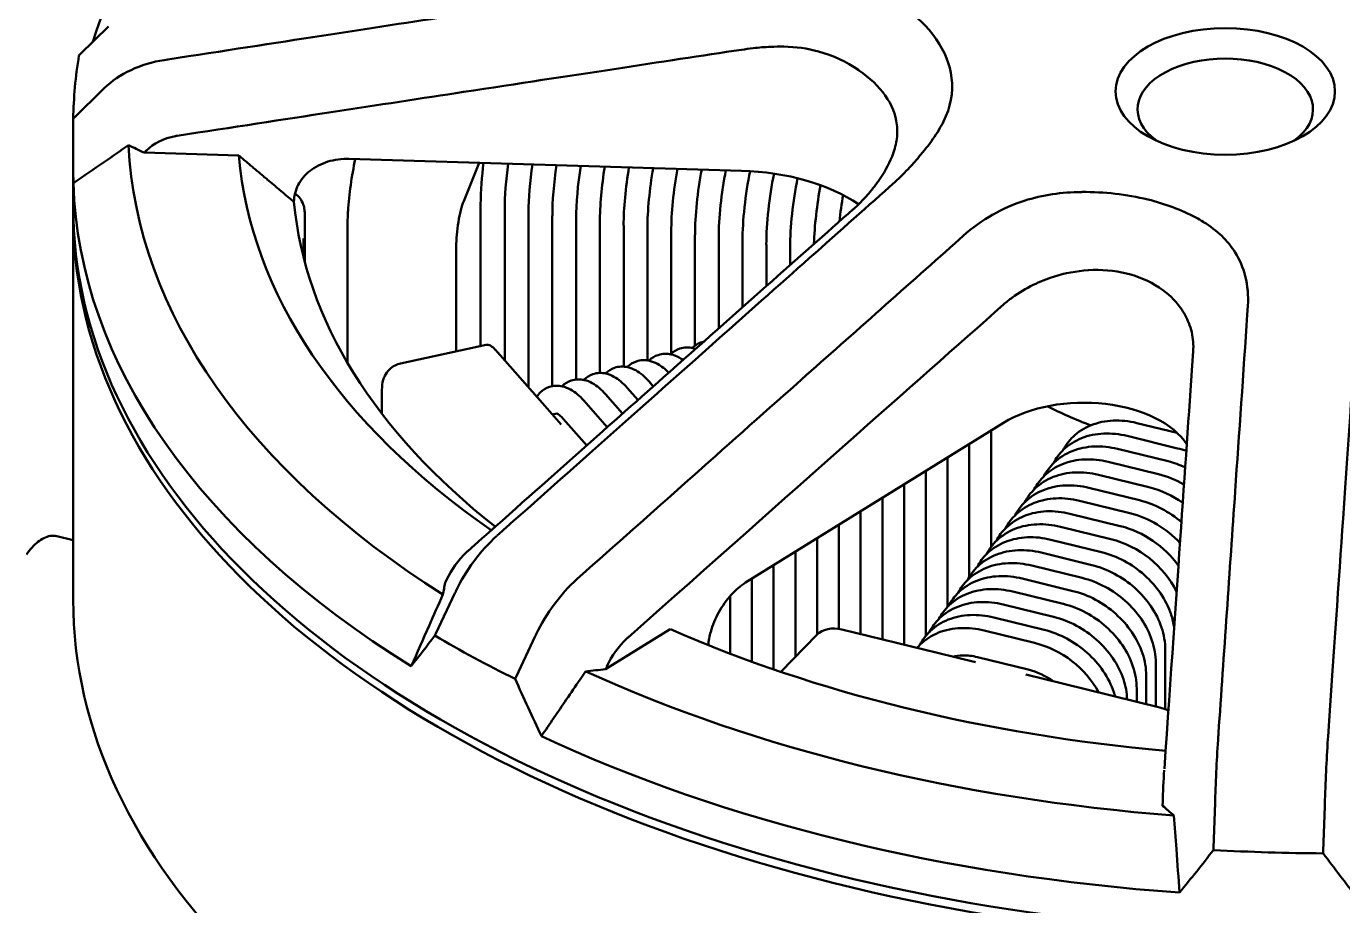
# Model space of a CAD drawing. Header units: millimetres. Extents: x 145 to 303, y 101 to 203.
# Drawn here: x 277.21 to 289.21, y 145.14 to 153.16 of the extents above; entities that cross this region are included whole.
import ezdxf

# ---------------------------------------------------------------- set-up
doc = ezdxf.new("R2010")
doc.units = ezdxf.units.MM
doc.header["$LTSCALE"] = 0.75
doc.layers.add('Visible', color=7, linetype='Continuous', lineweight=50)

msp = doc.modelspace()

# ---------------------------------------------------------------- linework, layer by layer
at = {"layer": 'Visible', "extrusion": (-1e-16, 0.816497, 0.57735)}
for p, q in [((277.702, 152.905), (277.958, 153.158)), ((284.239, 152.966), (284.239, 152.966)), ((284.373, 152.944), (284.373, 152.944)), ((277.69, 152.892), (277.702, 152.905)), ((278.5, 152.856), (278.467, 152.851)), ((277.906, 152.581), (277.65, 152.327)), ((277.65, 152.327), (277.637, 152.315)), ((277.637, 152.122), (277.637, 151.521)), ((278.284, 152.007), (278.289, 152.012)), ((278.284, 152.007), (279.148, 151.98)), ((278.289, 152.012), (278.302, 152.025)), ((283.73, 151.842), (280.152, 151.95)), ((281.198, 151.565), (281.338, 151.914)), ((285.038, 151.656), (285.112, 151.722)), ((286.836, 151.647), (286.831, 151.647)), ((281.352, 150.242), (281.352, 151.534)), ((277.637, 151.44), (277.637, 147.929)), ((279.748, 151.01), (279.748, 151.427)), ((281.573, 150.112), (281.573, 151.488)), ((281.79, 149.866), (281.79, 151.459)), ((282.006, 151.43), (282.006, 149.877)), ((282.223, 149.938), (282.223, 151.401)), ((282.44, 149.997), (282.44, 151.372)), ((287.945, 151.374), (287.941, 151.376)), ((280.139, 151.319), (280.139, 150.088)), ((282.657, 150.055), (282.657, 151.343)), ((282.874, 150.112), (282.874, 151.314)), ((283.09, 150.173), (283.09, 151.285)), ((283.307, 150.246), (283.307, 151.256)), ((281.13, 151.15), (281.13, 150.194)), ((283.524, 151.227), (283.524, 150.404)), ((283.741, 150.597), (283.741, 151.199)), ((283.958, 150.789), (283.958, 151.17)), ((284.174, 150.981), (284.174, 151.141)), ((285.753, 151.247), (285.679, 151.181)), ((286.893, 150.934), (286.896, 150.934)), ((287.54, 150.776), (287.542, 150.775)), ((288.344, 150.528), (288.349, 150.61)), ((280.621, 150.084), (281.404, 150.254)), ((281.917, 149.721), (281.486, 150.21)), ((280.453, 149.845), (280.453, 149.624)), ((282.787, 149.751), (282.689, 149.862)), ((282.927, 149.875), (282.888, 149.921)), ((282.088, 149.528), (281.917, 149.721)), ((282.507, 149.503), (282.293, 149.746)), ((282.647, 149.627), (282.491, 149.804)), ((282.048, 149.629), (282.009, 149.618)), ((282.32, 149.337), (282.105, 149.58)), ((286.121, 149.542), (283.768, 148.086)), ((286.007, 148.41), (286.007, 149.472)), ((287.704, 149.451), (287.335, 149.541)), ((285.809, 148.137), (285.809, 149.349)), ((287.708, 149.31), (287.248, 149.423)), ((285.61, 149.226), (285.61, 147.864)), ((287.621, 149.192), (287.161, 149.305)), ((285.412, 147.6), (285.412, 149.104)), ((287.534, 149.074), (287.074, 149.187)), ((285.214, 147.519), (285.214, 148.981)), ((287.447, 148.955), (286.987, 149.068)), ((285.016, 147.568), (285.016, 148.858)), ((287.36, 148.837), (286.9, 148.95)), ((284.817, 147.616), (284.817, 148.735)), ((287.273, 148.719), (286.813, 148.832)), ((284.619, 148.613), (284.619, 147.664)), ((287.186, 148.601), (286.726, 148.714)), ((277.488, 148.508), (277.637, 148.472)), ((281.502, 148.514), (281.525, 148.534)), ((284.421, 147.612), (284.421, 148.49)), ((287.1, 148.482), (286.639, 148.595)), ((287.013, 148.364), (286.552, 148.477)), ((284.223, 147.409), (284.223, 148.367)), ((286.926, 148.246), (286.465, 148.359)), ((282.256, 148.14), (282.233, 148.12)), ((284.024, 147.294), (284.024, 148.244)), ((286.839, 148.128), (286.378, 148.241)), ((281.033, 148.091), (281.029, 148.083)), ((281.042, 148.11), (281.033, 148.091)), ((283.826, 147.364), (283.826, 148.122)), ((286.752, 148.009), (286.292, 148.122)), ((280.944, 147.621), (281.118, 147.99)), ((283.628, 147.438), (283.628, 147.963)), ((286.665, 147.891), (286.205, 148.004)), ((286.491, 147.655), (286.031, 147.768)), ((286.578, 147.773), (286.118, 147.886)), ((282.492, 147.296), (283.082, 147.661)), ((285.52, 147.444), (284.646, 147.658)), ((286.404, 147.536), (285.944, 147.649)), ((280.935, 147.602), (280.944, 147.621)), ((281.851, 147.596), (281.676, 147.226)), ((283.43, 147.515), (283.43, 147.533)), ((284.089, 147.272), (284.418, 147.609)), ((285.865, 147.359), (285.52, 147.444)), ((287.596, 146.931), (287.596, 147.473)), ((282.492, 147.296), (282.496, 147.304)), ((282.496, 147.304), (282.505, 147.323)), ((286.345, 147.294), (285.884, 147.406)), ((287.509, 146.956), (287.509, 147.355)), ((281.676, 147.226), (281.667, 147.208)), ((286.671, 147.162), (286.325, 147.247)), ((287.422, 146.978), (287.422, 147.237)), ((287.545, 146.948), (286.671, 147.162)), ((287.335, 146.999), (287.335, 147.119)), ((288.08, 146.687), (288.081, 146.713)), ((289.08, 146.683), (289.078, 146.657)), ((287.573, 146.08), (287.572, 146.06)), ((287.572, 146.06), (287.572, 146.051)), ((288.036, 145.668), (288.05, 146.077)), ((289.05, 146.047), (289.036, 145.637)), ((288.035, 145.647), (288.036, 145.668)), ((289.036, 145.637), (289.035, 145.617))]:
    msp.add_line(p, q, dxfattribs=at)
at = {"layer": 'Visible'}
for centre, radius, start, end in [((284.106, 151.741), 1.232, 55.7119, 74.5259), ((318.619, 152.123), 40.982, 179.7317, 180.5534), ((283.346, 151.269), 3.209, 167.7873, 176.3913), ((284.339, 151.509), 2.987, 172.2312, 179.5215), ((286.825, 149.923), 1.724, 89.808, 107.3902), ((286.855, 149.139), 2.509, 76.572, 90.4376), ((283.073, 151.331), 2.934, 177.2569, 180.2164), ((286.885, 149.962), 1.713, 120.1425, 131.3901), ((286.98, 149.601), 1.336, 93.7571, 107.52), ((286.973, 149.787), 1.15, 76.453, 93.8586), ((287.028, 150.001), 0.929, 56.603, 76.6757), ((286.931, 149.688), 1.236, 115.8588, 126.3064), ((286.98, 149.592), 1.344, 107.408, 115.9806), ((286.867, 149.777), 1.127, 126.3457, 131.4518), ((283.436, 150.073), 0.216, 102.9362, 134.9832), ((287.312, 148.189), 0.912, 60.1295, 75.9182), ((287.222, 148.062), 0.921, 54.6474, 75.8474), ((287.133, 147.937), 0.928, 48.889, 75.7949), ((287.043, 147.814), 0.934, 42.6813, 75.7309), ((282.602, 147.307), 1.633, 132.3625, 154.5515), ((286.956, 147.695), 0.935, 35.6391, 75.7155), ((286.874, 147.585), 0.925, 26.8214, 75.8787), ((281.798, 147.759), 0.833, 133.578, 155.1153), ((283.351, 146.906), 1.651, 132.628, 154.5684), ((283.267, 146.967), 0.842, 133.669, 154.9938), ((286.177, 146.636), 0.928, 28.8131, 75.8167), ((286.179, 146.645), 0.67, 53.8673, 75.7171), ((310.051, 159.867), 31.079, 204.0377, 205.0978), ((305.418, 145.532), 17.377, 176.1879, 178.134), ((312.553, 145.243), 23.517, 176.5523, 177.9902), ((296.559, 145.803), 8.991, 176.354, 178.2303)]:
    msp.add_arc(centre, radius, start, end, dxfattribs=at)
at = {"layer": 'Visible', "extrusion": (1e-16, -1e-16, -1)}
for centre, radius, start, end in [((-284.012, 152.431), 1.185, 202.8082, 215.4079), ((-287.265, 150.236), 0.587, 158.2754, 175.7094), ((-265.376, 163.347), 28.753, 217.9932, 218.9826)]:
    msp.add_arc(centre, radius, start, end, dxfattribs=at)
at = {"layer": 'Visible', "extrusion": (0, 1e-16, -1)}
for centre, radius, start, end in [((-282.729, 154.205), 3.446, 220.5566, 222.9514), ((-287.277, 150.237), 0.575, 175.758, 183.957)]:
    msp.add_arc(centre, radius, start, end, dxfattribs=at)
at = {"layer": 'Visible', "extrusion": (1e-16, -2e-16, -1)}
msp.add_arc((-287.496, 150.669), 0.855, 165.7215, 183.8931, dxfattribs=at)
at = {"layer": 'Visible', "extrusion": (-1e-16, 1e-16, -1)}
msp.add_arc((-287.216, 150.216), 0.64, 144.0629, 158.2751, dxfattribs=at)
at = {"layer": 'Visible', "extrusion": (1e-16, 1e-16, -1)}
msp.add_arc((-252.134, 169.599), 36.24, 217.3706, 217.9268, dxfattribs=at)
at = {"layer": 'Visible', "extrusion": (0, 2e-16, -1)}
msp.add_arc((-312.275, 163.028), 29.038, 322.1493, 323.1604, dxfattribs=at)
at = {"layer": 'Visible'}
for centre, major_axis, ratio, start_param, end_param in [((289.137, 151.848), (11.5, 0), 0.57735, 2.461683, 2.964436), ((283.652, 152.61), (2, 0), 0.57735, 0.068515, 0.69943), ((289.137, 152.256), (11.5, 0), 0.57735, 3.045684, 3.132781), ((284.146, 152.596), (1.506, 0.025), 0.665266, -0.335407, 0.067947), ((289.137, 152.256), (-10, 0), 0.57735, 0.047808, 0.693945), ((282.16, 151.813), (0.09, 0.676), 0.183672, 1.47764, 2.198568), ((283.604, 152.504), (2.018, 0.47), 0.681186, -0.898021, -0.790755), ((283.677, 151.611), (0.09, 0.676), 0.183672, 1.240493, 2.198568), ((283.652, 150.977), (-1.5, 0), 0.57735, 3.842302, 4.660029), ((289.137, 151.848), (-11.5, 0), 0.57735, 0.018222, 0.749723), ((284.545, 151.496), (0.09, 0.676), 0.183672, 1.273503, 2.091451), ((289.137, 151.44), (11.5, 0), 0.57735, 3.135444, 6.289334), ((281.486, 149.965), (-0.086, 0.288), 0.371196, -0.674822, -0.027804), ((286.852, 149.149), (1, 0), 0.57735, 0.348602, 2.391101), ((281.242, 148.315), (0.127, 0.126), 0.263053, 1.368471, 1.455611), ((289.137, 152.256), (10, 0), 0.57735, 4.062065, 4.558019), ((284.646, 147.413), (-0.244, 0.176), 0.749072, -1.075325, -0.111081), ((289.137, 152.256), (-11.5, 0), 0.57735, 0.776756, 0.863853), ((287.545, 146.703), (-0.244, 0.176), 0.749072, -1.366041, -1.075325), ((289.137, 151.848), (11.5, 0), 0.57735, 4.032479, 4.589448), ((289.137, 152.256), (11.5, 0), 0.57735, 4.616481, 4.703578)]:
    msp.add_ellipse(centre, major_axis=major_axis, ratio=ratio, start_param=start_param, end_param=end_param, dxfattribs=at)
msp.add_ellipse((288.143, 152.565), major_axis=(1, 0), ratio=0.57735, dxfattribs=at)
at = {"layer": 'Visible', "extrusion": (1e-16, -1e-16, -1)}
msp.add_ellipse((283.646, 152.045), major_axis=(1.52, 0.406), ratio=0.549673, start_param=-1.369953, end_param=-1.299445, dxfattribs=at)
at = {"layer": 'Visible', "extrusion": (0, 3e-16, -1)}
msp.add_ellipse((283.659, 152.003), major_axis=(1.511, 0.424), ratio=0.578269, start_param=-1.29269, end_param=-1.187204, dxfattribs=at)
at = {"layer": 'Visible', "extrusion": (0, 2e-16, -1)}
for centre, major_axis, ratio, start_param, end_param in [((283.663, 151.999), (1.502, 0.426), 0.583604, -1.185314, -1.103582), ((278.965, 151.416), (-0.69, 0.578), 0.695676, 0.065585, 0.523852), ((289.137, 152.256), (-11, 0), 0.57735, -0.739313, -0.028631), ((284.328, 151.524), (0.09, 0.676), 0.183672, 4.084618, 5.064411), ((283.609, 152.074), (1.526, 0.365), 0.67706, 0.726288, 0.831773), ((289.137, 151.521), (11.5, 0), 0.57735, 0, 3.141593), ((283.597, 152.115), (1.542, 0.314), 0.696122, 0.808371, 0.878879), ((289.137, 151.44), (-4, 0), 0.57735, -0.982016, -0.857661), ((282.705, 147.528), (0.127, 0.126), 0.263053, -1.455611, -1.368471), ((289.137, 152.256), (11, 0), 0.57735, 1.704148, 2.240297)]:
    msp.add_ellipse(centre, major_axis=major_axis, ratio=ratio, start_param=start_param, end_param=end_param, dxfattribs=at)
at = {"layer": 'Visible', "extrusion": (1e-16, 2e-16, -1)}
for centre, major_axis, ratio, start_param, end_param in [((288.143, 152.402), (0.8, 0), 0.57735, 2.474482, 6.950296), ((284.111, 151.553), (0.09, 0.676), 0.183672, 4.084618, 5.085655), ((289.137, 151.848), (9.5, 0), 0.57735, 2.507002, 3.088494)]:
    msp.add_ellipse(centre, major_axis=major_axis, ratio=ratio, start_param=start_param, end_param=end_param, dxfattribs=at)
at = {"layer": 'Visible', "extrusion": (0, -1e-16, -1)}
msp.add_ellipse((283.652, 152.202), major_axis=(-1.5, 0), ratio=0.57735, start_param=2.442163, end_param=3.073077, dxfattribs=at)
at = {"layer": 'Visible', "extrusion": (-1e-16, 0, -1)}
msp.add_ellipse((278.595, 152.098), major_axis=(0.192, 0.029), ratio=0.326156, start_param=4.62267, end_param=4.70981, dxfattribs=at)
at = {"layer": 'Visible', "extrusion": (-1e-16, 2e-16, -1)}
for centre, end_param in [((281.726, 151.871), 4.739519), ((281.943, 151.842), 4.772489), ((282.377, 151.785), 4.838726), ((283.461, 151.64), 5.007889)]:
    msp.add_ellipse(centre, major_axis=(0.09, 0.676), ratio=0.183672, start_param=4.084618, end_param=end_param, dxfattribs=at)
at = {"layer": 'Visible', "extrusion": (-4e-16, 2e-16, -1)}
for centre, end_param in [((282.593, 151.756), 4.872067), ((283.027, 151.698), 4.939398)]:
    msp.add_ellipse(centre, major_axis=(0.09, 0.676), ratio=0.183672, start_param=4.084618, end_param=end_param, dxfattribs=at)
at = {"layer": 'Visible', "extrusion": (2e-16, 2e-16, -1)}
for centre, end_param in [((282.81, 151.727), 4.905611), ((283.244, 151.669), 4.973475), ((283.894, 151.582), 5.075986)]:
    msp.add_ellipse(centre, major_axis=(0.09, 0.676), ratio=0.183672, start_param=4.084618, end_param=end_param, dxfattribs=at)
at = {"layer": 'Visible', "extrusion": (0, 1e-16, -1)}
msp.add_ellipse((283.617, 152.064), major_axis=(1.516, 0.374), ratio=0.673583, start_param=0.649366, end_param=0.731098, dxfattribs=at)
at = {"layer": 'Visible', "extrusion": (-1e-16, 1e-16, -1)}
msp.add_ellipse((284.761, 151.467), major_axis=(0.09, 0.676), ratio=0.183672, start_param=4.559039, end_param=4.915641, dxfattribs=at)
at = {"layer": 'Visible', "extrusion": (1.5e-15, 0, -1)}
msp.add_ellipse((281.198, 151.32), major_axis=(0.04, 0.298), ratio=0.184022, start_param=4.081455, end_param=5.652252, dxfattribs=at)
at = {"layer": 'Visible', "extrusion": (1e-16, 1e-16, -1)}
msp.add_ellipse((289.137, 147.929), major_axis=(11.5, 0), ratio=0.57735, start_param=0, end_param=3.141593, dxfattribs=at)
at = {"layer": 'Visible'}
for points, knots in [([(283.645, 153.647), (282.931, 153.537), (281.495, 153.317), (279.51, 153.012), (278.5, 152.856)], [0.1184655, 0.1184655, 0.1184655, 0.1184655, 0.4506858, 0.6998511, 0.6998511, 0.6998511, 0.6998511]), ([(278.585, 152.16), (279.595, 152.315), (281.581, 152.619), (283.016, 152.837), (283.73, 152.945)], [-0.6998511, -0.6998511, -0.6998511, -0.6998511, -0.4506858, -0.1184655, -0.1184655, -0.1184655, -0.1184655]), ([(278.467, 152.851), (278.36, 152.835), (278.258, 152.804), (278.072, 152.716), (277.989, 152.66), (277.919, 152.594)], [0, 0, 0, 0, 0.03276944, 0.03276944, 0.06553896, 0.06553896, 0.06553896, 0.06553896]), ([(280.152, 151.95), (280.09, 151.952), (280.017, 151.942), (279.902, 151.907), (279.841, 151.875), (279.753, 151.807), (279.712, 151.758), (279.665, 151.666), (279.65, 151.607), (279.65, 151.557)], [-0.0742685, -0.0742685, -0.0742685, -0.0742685, -0.05560721, -0.05560721, -0.03700871, -0.03700871, -0.01847797, -0.01847797, 0, 0, 0, 0]), ([(281.525, 148.534), (282.215, 149.147), (283.57, 150.352), (284.551, 151.223), (285.038, 151.656)], [0.2160154, 0.2160154, 0.2160154, 0.2160154, 0.4651806, 0.7974009, 0.7974009, 0.7974009, 0.7974009]), ([(284.749, 151.49), (284.261, 151.058), (283.281, 150.189), (281.925, 148.986), (281.235, 148.373)], [-0.7974009, -0.7974009, -0.7974009, -0.7974009, -0.4651806, -0.2160154, -0.2160154, -0.2160154, -0.2160154]), ([(287.941, 151.376), (287.92, 151.39), (287.898, 151.402), (287.745, 151.485), (287.591, 151.541), (287.438, 151.579)], [-0.5146527, -0.5146527, -0.5146527, -0.5146527, -0.50882017, -0.50882017, -0.47549817, -0.47549817, -0.47549817, -0.47549817]), ([(283.199, 150.116), (283.187, 150.124), (283.176, 150.131), (283.141, 150.151), (283.116, 150.161), (283.053, 150.175), (283.01, 150.174), (282.94, 150.151), (282.913, 150.134), (282.89, 150.112), (282.888, 150.111), (282.887, 150.109)], [0.2288112, 0.2288112, 0.2288112, 0.2288112, 0.3127928, 0.3127928, 0.4674105, 0.4674105, 0.6851141, 0.6851141, 0.8548149, 0.8548149, 0.8650889, 0.8650889, 0.8650889, 0.8650889]), ([(283.314, 150.218), (283.305, 150.221), (283.297, 150.223), (283.251, 150.233), (283.208, 150.233), (283.139, 150.209), (283.111, 150.192), (283.088, 150.17), (283.086, 150.169), (283.085, 150.168)], [0.4169075, 0.4169075, 0.4169075, 0.4169075, 0.4674105, 0.4674105, 0.6851141, 0.6851141, 0.8548149, 0.8548149, 0.8650889, 0.8650889, 0.8650889, 0.8650889]), ([(280.453, 149.845), (280.453, 149.876), (280.456, 149.905), (280.468, 149.947), (280.473, 149.96), (280.49, 149.993), (280.504, 150.013), (280.537, 150.044), (280.554, 150.057), (280.588, 150.074), (280.605, 150.08), (280.621, 150.083)], [0, 0, 0, 0, 0.00978887, 0.00978887, 0.01401092, 0.01401092, 0.02123795, 0.02123795, 0.02767123, 0.02767123, 0.03274685, 0.03274685, 0.03274685, 0.03274685]), ([(282.888, 149.921), (282.851, 149.962), (282.812, 149.996), (282.744, 150.034), (282.72, 150.044), (282.656, 150.058), (282.613, 150.058), (282.544, 150.034), (282.516, 150.017), (282.493, 149.995), (282.492, 149.994), (282.49, 149.993)], [0, 0, 0, 0, 0.3127928, 0.3127928, 0.4674105, 0.4674105, 0.6851141, 0.6851141, 0.8548149, 0.8548149, 0.8650889, 0.8650889, 0.8650889, 0.8650889]), ([(283.067, 149.999), (283.036, 150.032), (283.003, 150.059), (282.943, 150.092), (282.918, 150.102), (282.854, 150.117), (282.812, 150.116), (282.742, 150.093), (282.715, 150.075), (282.691, 150.054), (282.69, 150.052), (282.689, 150.051)], [0.0528848, 0.0528848, 0.0528848, 0.0528848, 0.3127928, 0.3127928, 0.4674105, 0.4674105, 0.6851141, 0.6851141, 0.8548149, 0.8548149, 0.8650889, 0.8650889, 0.8650889, 0.8650889]), ([(282.491, 149.804), (282.455, 149.845), (282.416, 149.88), (282.348, 149.917), (282.323, 149.927), (282.26, 149.942), (282.217, 149.941), (282.147, 149.918), (282.12, 149.9), (282.097, 149.879), (282.095, 149.877), (282.094, 149.876)], [6.2831853, 6.2831853, 6.2831853, 6.2831853, 6.5959781, 6.5959781, 6.7505958, 6.7505958, 6.9682994, 6.9682994, 7.1380002, 7.1380002, 7.1482742, 7.1482742, 7.1482742, 7.1482742]), ([(282.689, 149.862), (282.653, 149.904), (282.614, 149.938), (282.546, 149.976), (282.522, 149.986), (282.458, 150), (282.415, 150), (282.346, 149.976), (282.318, 149.959), (282.295, 149.937), (282.293, 149.936), (282.292, 149.934)], [0, 0, 0, 0, 0.3127928, 0.3127928, 0.4674105, 0.4674105, 0.6851141, 0.6851141, 0.8548149, 0.8548149, 0.8650889, 0.8650889, 0.8650889, 0.8650889]), ([(282.293, 149.746), (282.256, 149.787), (282.217, 149.822), (282.149, 149.859), (282.125, 149.869), (282.061, 149.883), (282.018, 149.883), (281.949, 149.859), (281.921, 149.842), (281.886, 149.809), (281.875, 149.795), (281.865, 149.781)], [0, 0, 0, 0, 0.3141593, 0.3141593, 0.4683532, 0.4683532, 0.6856087, 0.6856087, 0.8553259, 0.8553259, 0.9581304, 0.9581304, 0.9581304, 0.9581304]), ([(282.105, 149.58), (282.087, 149.601), (282.07, 149.615), (282.049, 149.629), (282.044, 149.631), (282.044, 149.631)], [6.2831853, 6.2831853, 6.2831853, 6.2831853, 6.5354672, 6.5354672, 6.7395463, 6.7395463, 6.7395463, 6.7395463]), ([(287.248, 149.423), (287.177, 149.44), (287.105, 149.448), (286.965, 149.442), (286.896, 149.428), (286.772, 149.378), (286.715, 149.343), (286.631, 149.262), (286.599, 149.219), (286.575, 149.173)], [1.570796, 1.570796, 1.570796, 1.570796, 1.884956, 1.884956, 2.199115, 2.199115, 2.506747, 2.506747, 2.752559, 2.752559, 2.752559, 2.752559]), ([(287.335, 149.541), (287.264, 149.559), (287.192, 149.566), (287.052, 149.56), (286.983, 149.546), (286.859, 149.497), (286.802, 149.461), (286.718, 149.38), (286.686, 149.338), (286.662, 149.291)], [1.570796, 1.570796, 1.570796, 1.570796, 1.884956, 1.884956, 2.199115, 2.199115, 2.506747, 2.506747, 2.752559, 2.752559, 2.752559, 2.752559]), ([(287.161, 149.305), (287.09, 149.322), (287.018, 149.33), (286.878, 149.324), (286.81, 149.31), (286.685, 149.26), (286.629, 149.225), (286.544, 149.143), (286.512, 149.101), (286.488, 149.055)], [1.570796, 1.570796, 1.570796, 1.570796, 1.884956, 1.884956, 2.199115, 2.199115, 2.506747, 2.506747, 2.752559, 2.752559, 2.752559, 2.752559]), ([(287.074, 149.187), (287.003, 149.204), (286.931, 149.212), (286.791, 149.206), (286.723, 149.192), (286.598, 149.142), (286.542, 149.106), (286.457, 149.025), (286.425, 148.983), (286.401, 148.937)], [1.570796, 1.570796, 1.570796, 1.570796, 1.884956, 1.884956, 2.199115, 2.199115, 2.506747, 2.506747, 2.752559, 2.752559, 2.752559, 2.752559]), ([(287.788, 149.287), (287.762, 149.296), (287.736, 149.303), (287.709, 149.31), (287.708, 149.31), (287.708, 149.31)], [1.4523748, 1.4523748, 1.4523748, 1.4523748, 1.5691851, 1.5691851, 1.5707963, 1.5707963, 1.5707963, 1.5707963]), ([(286.987, 149.068), (286.916, 149.086), (286.844, 149.093), (286.704, 149.087), (286.636, 149.074), (286.511, 149.024), (286.455, 148.988), (286.37, 148.907), (286.338, 148.865), (286.314, 148.818)], [1.570796, 1.570796, 1.570796, 1.570796, 1.884956, 1.884956, 2.199115, 2.199115, 2.506747, 2.506747, 2.752559, 2.752559, 2.752559, 2.752559]), ([(287.777, 149.137), (287.727, 149.16), (287.675, 149.179), (287.622, 149.192), (287.622, 149.192), (287.621, 149.192)], [1.3357651, 1.3357651, 1.3357651, 1.3357651, 1.5691851, 1.5691851, 1.5707963, 1.5707963, 1.5707963, 1.5707963]), ([(286.9, 148.95), (286.829, 148.967), (286.757, 148.975), (286.617, 148.969), (286.549, 148.955), (286.424, 148.905), (286.368, 148.87), (286.283, 148.789), (286.251, 148.746), (286.227, 148.7)], [1.570796, 1.570796, 1.570796, 1.570796, 1.884956, 1.884956, 2.199115, 2.199115, 2.506747, 2.506747, 2.752559, 2.752559, 2.752559, 2.752559]), ([(286.813, 148.832), (286.742, 148.849), (286.67, 148.857), (286.53, 148.851), (286.462, 148.837), (286.337, 148.787), (286.281, 148.752), (286.196, 148.67), (286.164, 148.628), (286.14, 148.582)], [1.570796, 1.570796, 1.570796, 1.570796, 1.884956, 1.884956, 2.199115, 2.199115, 2.506747, 2.506747, 2.752559, 2.752559, 2.752559, 2.752559]), ([(286.726, 148.714), (286.655, 148.731), (286.583, 148.739), (286.443, 148.733), (286.375, 148.719), (286.25, 148.669), (286.194, 148.633), (286.109, 148.552), (286.077, 148.51), (286.053, 148.464)], [1.570796, 1.570796, 1.570796, 1.570796, 1.884956, 1.884956, 2.199115, 2.199115, 2.506747, 2.506747, 2.752559, 2.752559, 2.752559, 2.752559]), ([(286.639, 148.595), (286.568, 148.613), (286.496, 148.62), (286.356, 148.614), (286.288, 148.601), (286.163, 148.551), (286.107, 148.515), (286.022, 148.434), (285.99, 148.392), (285.966, 148.345)], [1.570796, 1.570796, 1.570796, 1.570796, 1.884956, 1.884956, 2.199115, 2.199115, 2.506747, 2.506747, 2.752559, 2.752559, 2.752559, 2.752559]), ([(277.21, 148.342), (277.227, 148.366), (277.244, 148.387), (277.279, 148.425), (277.297, 148.442), (277.333, 148.47), (277.351, 148.482), (277.389, 148.501), (277.408, 148.508), (277.448, 148.514), (277.469, 148.513), (277.488, 148.508)], [4.712389, 4.712389, 4.712389, 4.712389, 4.8433951, 4.8433951, 4.9744012, 4.9744012, 5.1054073, 5.1054073, 5.2364135, 5.2364135, 5.3674196, 5.3674196, 5.3674196, 5.3674196]), ([(286.552, 148.477), (286.481, 148.494), (286.41, 148.502), (286.269, 148.496), (286.201, 148.482), (286.076, 148.433), (286.02, 148.397), (285.935, 148.316), (285.904, 148.273), (285.879, 148.227)], [1.570796, 1.570796, 1.570796, 1.570796, 1.884956, 1.884956, 2.199115, 2.199115, 2.506747, 2.506747, 2.752559, 2.752559, 2.752559, 2.752559]), ([(286.465, 148.359), (286.395, 148.376), (286.323, 148.384), (286.182, 148.378), (286.114, 148.364), (285.989, 148.314), (285.933, 148.279), (285.848, 148.197), (285.817, 148.155), (285.792, 148.109)], [1.570796, 1.570796, 1.570796, 1.570796, 1.884956, 1.884956, 2.199115, 2.199115, 2.506747, 2.506747, 2.752559, 2.752559, 2.752559, 2.752559]), ([(286.378, 148.241), (286.308, 148.258), (286.236, 148.266), (286.095, 148.26), (286.027, 148.246), (285.903, 148.196), (285.846, 148.16), (285.761, 148.079), (285.73, 148.037), (285.706, 147.991)], [1.570796, 1.570796, 1.570796, 1.570796, 1.884956, 1.884956, 2.199115, 2.199115, 2.506747, 2.506747, 2.752559, 2.752559, 2.752559, 2.752559]), ([(286.292, 148.122), (286.221, 148.14), (286.149, 148.147), (286.008, 148.141), (285.94, 148.128), (285.816, 148.078), (285.759, 148.042), (285.674, 147.961), (285.643, 147.919), (285.619, 147.872)], [1.570796, 1.570796, 1.570796, 1.570796, 1.884956, 1.884956, 2.199115, 2.199115, 2.506747, 2.506747, 2.752559, 2.752559, 2.752559, 2.752559]), ([(283.768, 148.086), (283.726, 148.06), (283.676, 148.017), (283.597, 147.93), (283.555, 147.87), (283.495, 147.762), (283.467, 147.694), (283.44, 147.599), (283.432, 147.556), (283.428, 147.516)], [-0.0742685, -0.0742685, -0.0742685, -0.0742685, -0.05560721, -0.05560721, -0.03700871, -0.03700871, -0.01847797, -0.01847797, -0.00580363, -0.00580363, -0.00580363, -0.00580363]), ([(286.205, 148.004), (286.134, 148.021), (286.062, 148.029), (285.922, 148.023), (285.853, 148.009), (285.729, 147.96), (285.672, 147.924), (285.587, 147.843), (285.556, 147.8), (285.532, 147.754)], [1.570796, 1.570796, 1.570796, 1.570796, 1.884956, 1.884956, 2.199115, 2.199115, 2.506747, 2.506747, 2.752559, 2.752559, 2.752559, 2.752559]), ([(287.422, 147.237), (287.422, 147.305), (287.41, 147.373), (287.366, 147.507), (287.333, 147.572), (287.25, 147.694), (287.2, 147.75), (287.088, 147.85), (287.026, 147.894), (286.894, 147.965), (286.824, 147.992), (286.752, 148.009), (286.752, 148.009), (286.752, 148.009)], [0, 0, 0, 0, 0.312548, 0.312548, 0.626707, 0.626707, 0.940867, 0.940867, 1.255026, 1.255026, 1.569185, 1.569185, 1.570796, 1.570796, 1.570796, 1.570796]), ([(286.118, 147.886), (286.047, 147.903), (285.975, 147.911), (285.835, 147.905), (285.766, 147.891), (285.642, 147.841), (285.585, 147.806), (285.5, 147.724), (285.469, 147.682), (285.445, 147.636)], [1.570796, 1.570796, 1.570796, 1.570796, 1.884956, 1.884956, 2.199115, 2.199115, 2.506747, 2.506747, 2.752559, 2.752559, 2.752559, 2.752559]), ([(286.031, 147.768), (285.96, 147.785), (285.888, 147.793), (285.748, 147.787), (285.679, 147.773), (285.555, 147.723), (285.498, 147.687), (285.414, 147.606), (285.382, 147.564), (285.358, 147.518)], [1.570796, 1.570796, 1.570796, 1.570796, 1.884956, 1.884956, 2.199115, 2.199115, 2.506747, 2.506747, 2.752559, 2.752559, 2.752559, 2.752559]), ([(287.248, 147.02), (287.246, 147.082), (287.234, 147.144), (287.192, 147.271), (287.159, 147.336), (287.076, 147.457), (287.026, 147.514), (286.914, 147.614), (286.852, 147.657), (286.72, 147.728), (286.65, 147.755), (286.579, 147.773), (286.578, 147.773), (286.578, 147.773)], [0.030962, 0.030962, 0.030962, 0.030962, 0.312548, 0.312548, 0.626707, 0.626707, 0.940867, 0.940867, 1.255026, 1.255026, 1.569185, 1.569185, 1.570796, 1.570796, 1.570796, 1.570796]), ([(285.944, 147.649), (285.873, 147.667), (285.801, 147.674), (285.661, 147.668), (285.592, 147.655), (285.468, 147.605), (285.411, 147.569), (285.353, 147.513), (285.342, 147.502), (285.332, 147.49)], [1.570796, 1.570796, 1.570796, 1.570796, 1.884956, 1.884956, 2.199115, 2.199115, 2.506747, 2.506747, 2.580163, 2.580163, 2.580163, 2.580163]), ([(287.139, 147.047), (287.135, 147.06), (287.131, 147.073), (287.105, 147.153), (287.072, 147.218), (286.989, 147.339), (286.939, 147.396), (286.827, 147.496), (286.765, 147.539), (286.633, 147.61), (286.563, 147.637), (286.492, 147.655), (286.491, 147.655), (286.491, 147.655)], [0.253306, 0.253306, 0.253306, 0.253306, 0.312548, 0.312548, 0.626707, 0.626707, 0.940867, 0.940867, 1.255026, 1.255026, 1.569185, 1.569185, 1.570796, 1.570796, 1.570796, 1.570796]), ([(285.884, 147.406), (285.837, 147.418), (285.792, 147.423), (285.717, 147.421), (285.687, 147.417), (285.66, 147.41)], [1.5707963, 1.5707963, 1.5707963, 1.5707963, 1.8672346, 1.8672346, 2.0902647, 2.0902647, 2.0902647, 2.0902647])]:
    msp.add_open_spline(points, degree=3, knots=knots, dxfattribs=at)
for points in [[(284.118, 152.973), (284.225, 152.972), (284.331, 152.957), (284.434, 152.929)], [(286.31, 151.568), (286.212, 151.537), (286.115, 151.495), (286.025, 151.443)], [(288.233, 151.097), (288.165, 151.205), (288.071, 151.296), (287.945, 151.374)], [(279.736, 151.224), (279.736, 151.161), (279.738, 151.097), (279.742, 151.034)], [(287.542, 150.775), (287.62, 150.723), (287.684, 150.662), (287.734, 150.592)], [(282.698, 147.586), (284.251, 148.965), (285.281, 149.878), (286.121, 150.621)]]:
    msp.add_open_spline(points, degree=3, dxfattribs=at)
at = {"layer": 'Visible', "extrusion": (7.68647e-09, -7.85044e-09, 1)}
msp.add_open_spline([(277.919, 152.594), (277.915, 152.59), (277.91, 152.585), (277.906, 152.581)], degree=3, dxfattribs=at)
at = {"layer": 'Visible', "extrusion": (-5.57241e-11, 9.7449e-12, -1)}
msp.add_open_spline([(285.148, 152.261), (285.154, 152.213), (285.153, 152.165), (285.145, 152.115), (285.137, 152.069), (285.124, 152.021), (285.104, 151.972)], degree=3, knots=[-0.048455, -0.048455, -0.048455, -0.048455, -0.02358802, -0.02358802, -0.02358802, 0, 0, 0, 0], dxfattribs=at)
at = {"layer": 'Visible', "extrusion": (4.96515e-11, -3.48063e-11, -1)}
msp.add_open_spline([(285.347, 151.965), (285.444, 152.078), (285.522, 152.187), (285.573, 152.29)], degree=3, dxfattribs=at)
at = {"layer": 'Visible', "extrusion": (8.63851e-09, -1.25156e-08, 1)}
msp.add_open_spline([(277.922, 151.923), (277.995, 151.973), (278.068, 152.024), (278.141, 152.075)], degree=3, dxfattribs=at)
at = {"layer": 'Visible', "extrusion": (3.35256e-08, 7.03978e-08, -1)}
msp.add_open_spline([(278.284, 152.007), (278.26, 152.018), (278.236, 152.029), (278.189, 152.052), (278.165, 152.063), (278.141, 152.075)], degree=3, knots=[0, 0, 0, 0, 0.009249, 0.009249, 0.01849801, 0.01849801, 0.01849801, 0.01849801], dxfattribs=at)
at = {"layer": 'Visible', "extrusion": (-8.14546e-09, -9.65583e-09, -1)}
msp.add_rational_spline([(279.148, 151.98), (279.406, 151.763), (279.65, 151.557)], [1.00391810174, 1.00435650086, 1.00412744877], degree=2, dxfattribs=at)
at = {"layer": 'Visible', "extrusion": (1.13259e-09, -1.63303e-09, 1)}
msp.add_open_spline([(277.639, 151.727), (277.732, 151.792), (277.827, 151.857), (277.922, 151.923)], degree=3, dxfattribs=at)
at = {"layer": 'Visible', "extrusion": (-4.228e-12, -1.371e-13, -1)}
msp.add_open_spline([(279.659, 151.634), (279.66, 151.634), (279.66, 151.633), (279.678, 151.621), (279.694, 151.605), (279.719, 151.571), (279.729, 151.552), (279.739, 151.524), (279.742, 151.514), (279.744, 151.498), (279.745, 151.493), (279.747, 151.482), (279.747, 151.477), (279.748, 151.466), (279.748, 151.459), (279.748, 151.444), (279.748, 151.436), (279.748, 151.427)], degree=3, knots=[0.01225786, 0.01225786, 0.01225786, 0.01225786, 0.01238292, 0.01238292, 0.01891051, 0.01891051, 0.02511287, 0.02511287, 0.0281482, 0.0281482, 0.03006027, 0.03006027, 0.03210034, 0.03210034, 0.035224, 0.035224, 0.03836129, 0.03836129, 0.03836129, 0.03836129], dxfattribs=at)
at = {"layer": 'Visible', "extrusion": (2.00656e-09, -2.25848e-09, 1)}
msp.add_open_spline([(285.679, 151.181), (285.21, 150.765), (284.701, 150.313), (283.59, 149.326), (282.895, 148.707), (282.256, 148.14)], degree=3, knots=[0, 0, 0, 0, 0.2113018, 0.2113018, 0.5033978, 0.5033978, 0.5033978, 0.5033978], dxfattribs=at)
at = {"layer": 'Visible', "extrusion": (1.74732e-11, 5.5274e-12, -1)}
msp.add_open_spline([(288.325, 150.879), (288.305, 150.959), (288.273, 151.032), (288.233, 151.097)], degree=3, dxfattribs=at)
at = {"layer": 'Visible', "extrusion": (1.98969e-09, -1.37173e-10, -1)}
msp.add_open_spline([(288.081, 146.713), (288.13, 147.424), (288.184, 148.2), (288.269, 149.439), (288.308, 150.006), (288.344, 150.528)], degree=3, knots=[0, 0, 0, 0, 0.287775, 0.287775, 0.495951, 0.495951, 0.495951, 0.495951], dxfattribs=at)
at = {"layer": 'Visible', "extrusion": (2.25651e-08, -1.55446e-09, 1)}
msp.add_open_spline([(289.35, 150.6), (289.312, 150.056), (289.237, 148.963), (289.133, 147.452), (289.08, 146.683)], degree=3, knots=[0.1184655, 0.1184655, 0.1184655, 0.1184655, 0.4506858, 0.6998511, 0.6998511, 0.6998511, 0.6998511], dxfattribs=at)
at = {"layer": 'Visible', "extrusion": (2.33631e-09, -1.61025e-10, 1)}
msp.add_open_spline([(287.851, 150.197), (287.786, 149.265), (287.707, 148.118), (287.588, 146.387)], degree=3, dxfattribs=at)
at = {"layer": 'Visible', "extrusion": (-5.41541e-08, 2.33966e-07, 1)}
msp.add_open_spline([(280.621, 150.084), (280.621, 150.084), (280.621, 150.084), (280.621, 150.084)], degree=3, dxfattribs=at)
at = {"layer": 'Visible', "extrusion": (5.933e-13, -8.653e-13, -1)}
msp.add_open_spline([(287.677, 147.678), (287.671, 147.717), (287.662, 147.757), (287.626, 147.862), (287.594, 147.927), (287.511, 148.049), (287.461, 148.105), (287.349, 148.205), (287.287, 148.249), (287.154, 148.319), (287.085, 148.346), (287.013, 148.364), (287.013, 148.364), (287.013, 148.364)], degree=3, knots=[0.132741, 0.132741, 0.132741, 0.132741, 0.312548, 0.312548, 0.626707, 0.626707, 0.940867, 0.940867, 1.255026, 1.255026, 1.569185, 1.569185, 1.570796, 1.570796, 1.570796, 1.570796], dxfattribs=at)
at = {"layer": 'Visible', "extrusion": (-6.9894e-12, -4.6861e-12, -1)}
msp.add_open_spline([(287.509, 147.355), (287.509, 147.423), (287.497, 147.492), (287.452, 147.626), (287.42, 147.691), (287.337, 147.812), (287.287, 147.869), (287.175, 147.969), (287.113, 148.012), (286.98, 148.083), (286.911, 148.11), (286.839, 148.128), (286.839, 148.128), (286.839, 148.128)], degree=3, knots=[6.283185, 6.283185, 6.283185, 6.283185, 6.595733, 6.595733, 6.909893, 6.909893, 7.224052, 7.224052, 7.538211, 7.538211, 7.85237, 7.85237, 7.853982, 7.853982, 7.853982, 7.853982], dxfattribs=at)
at = {"layer": 'Visible', "extrusion": (1.8461e-12, 6.181e-13, -1)}
msp.add_open_spline([(287.596, 147.473), (287.596, 147.541), (287.584, 147.61), (287.539, 147.744), (287.507, 147.809), (287.424, 147.93), (287.374, 147.987), (287.262, 148.087), (287.2, 148.13), (287.067, 148.201), (286.998, 148.228), (286.926, 148.246), (286.926, 148.246), (286.926, 148.246)], degree=3, knots=[0, 0, 0, 0, 0.312548, 0.312548, 0.626707, 0.626707, 0.940867, 0.940867, 1.255026, 1.255026, 1.569185, 1.569185, 1.570796, 1.570796, 1.570796, 1.570796], dxfattribs=at)
at = {"layer": 'Visible', "extrusion": (-2.50198e-08, 4.93106e-09, 1)}
msp.add_open_spline([(281.008, 147.977), (281.012, 147.995), (281.015, 148.013), (281.022, 148.048), (281.026, 148.066), (281.029, 148.083)], degree=3, knots=[0.000001, 0.000001, 0.000001, 0.000001, 0.00925, 0.00925, 0.01849901, 0.01849901, 0.01849901, 0.01849901], dxfattribs=at)
at = {"layer": 'Visible', "extrusion": (3.39346e-09, -1.66416e-09, 1)}
msp.add_open_spline([(281.118, 147.99), (281.121, 147.997), (281.124, 148.003), (281.128, 148.009)], degree=3, dxfattribs=at)
at = {"layer": 'Visible', "extrusion": (-1.90631e-07, 8.41101e-08, 1)}
msp.add_open_spline([(281.008, 147.977), (280.966, 147.882), (280.925, 147.787), (280.883, 147.692)], degree=3, dxfattribs=at)
at = {"layer": 'Visible', "extrusion": (1.8778e-12, 6.456e-13, -1)}
msp.add_open_spline([(287.335, 147.119), (287.335, 147.186), (287.323, 147.255), (287.279, 147.389), (287.246, 147.454), (287.163, 147.576), (287.113, 147.632), (287.001, 147.732), (286.939, 147.776), (286.807, 147.846), (286.737, 147.874), (286.666, 147.891), (286.665, 147.891), (286.665, 147.891)], degree=3, knots=[0, 0, 0, 0, 0.312548, 0.312548, 0.626707, 0.626707, 0.940867, 0.940867, 1.255026, 1.255026, 1.569185, 1.569185, 1.570796, 1.570796, 1.570796, 1.570796], dxfattribs=at)
at = {"layer": 'Visible', "extrusion": (-2.61701e-07, 1.15448e-07, 1)}
msp.add_open_spline([(280.883, 147.692), (280.828, 147.569), (280.774, 147.446), (280.72, 147.324)], degree=3, dxfattribs=at)
at = {"layer": 'Visible', "extrusion": (2.66976e-08, -1.28472e-08, 1)}
msp.add_open_spline([(281.86, 147.615), (281.857, 147.609), (281.854, 147.602), (281.851, 147.596)], degree=3, dxfattribs=at)
at = {"layer": 'Visible', "extrusion": (-1.38923e-08, 1.29979e-07, -1)}
msp.add_open_spline([(282.492, 147.296), (282.462, 147.293), (282.431, 147.289), (282.371, 147.283), (282.341, 147.28), (282.31, 147.276)], degree=3, knots=[0, 0, 0, 0, 0.009249, 0.009249, 0.01849801, 0.01849801, 0.01849801, 0.01849801], dxfattribs=at)
at = {"layer": 'Visible', "extrusion": (2.36647e-08, -1.61721e-08, 1)}
msp.add_open_spline([(282.134, 147.019), (282.176, 147.08), (282.217, 147.141), (282.259, 147.202), (282.276, 147.226), (282.293, 147.251), (282.31, 147.276)], degree=3, knots=[-0.470575277, -0.470575277, -0.470575277, -0.470575277, -0.463838443, -0.463838443, -0.463838443, -0.461097371, -0.461097371, -0.461097371, -0.461097371], dxfattribs=at)
at = {"layer": 'Visible', "extrusion": (1.28976e-08, -8.79662e-09, 1)}
msp.add_open_spline([(281.906, 146.685), (281.982, 146.796), (282.058, 146.907), (282.134, 147.019)], degree=3, dxfattribs=at)
at = {"layer": 'Visible', "extrusion": (7.6676e-08, -2.53099e-09, 1)}
msp.add_open_spline([(288.05, 146.077), (288.05, 146.084), (288.05, 146.091), (288.05, 146.098)], degree=3, dxfattribs=at)
at = {"layer": 'Visible', "extrusion": (1.35639e-08, 1.55658e-08, -1)}
msp.add_open_spline([(287.674, 145.962), (287.657, 145.977), (287.64, 145.992), (287.606, 146.021), (287.589, 146.036), (287.572, 146.051)], degree=3, knots=[0.000001, 0.000001, 0.000001, 0.000001, 0.00925, 0.00925, 0.01849901, 0.01849901, 0.01849901, 0.01849901], dxfattribs=at)
at = {"layer": 'Visible', "extrusion": (6.87325e-07, -2.2486e-08, -1)}
msp.add_open_spline([(289.05, 146.067), (289.05, 146.061), (289.05, 146.054), (289.05, 146.047)], degree=3, dxfattribs=at)
at = {"layer": 'Visible', "extrusion": (-2.16094e-08, -1.6109e-09, -1)}
msp.add_open_spline([(287.674, 145.962), (287.682, 145.86), (287.689, 145.757), (287.697, 145.655)], degree=3, dxfattribs=at)
at = {"layer": 'Visible', "extrusion": (-6.5946e-09, -4.86984e-10, -1)}
msp.add_open_spline([(287.697, 145.655), (287.707, 145.523), (287.717, 145.391), (287.726, 145.259)], degree=3, dxfattribs=at)

doc.saveas('drawing.dxf')
